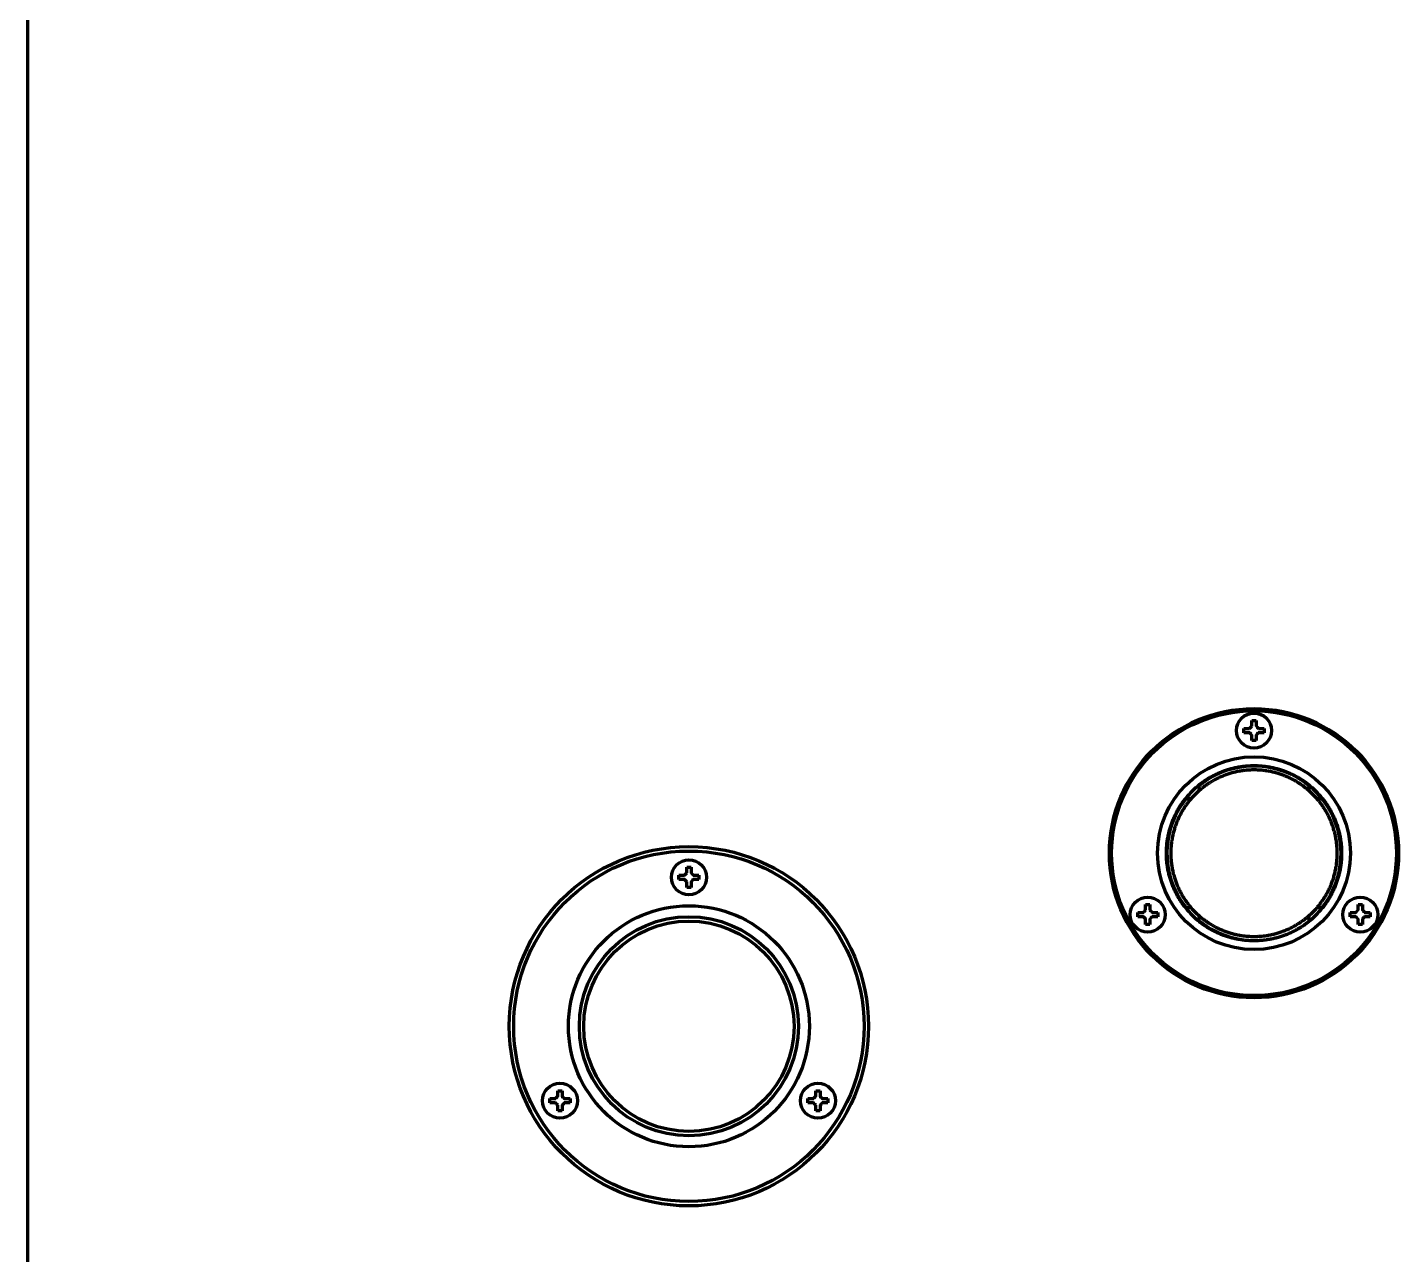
# Model space of a CAD drawing. Header units: inches. Extents: x -3077 to 7201, y 316 to 5463.
# Drawn here: x 2817.4 to 3130.4, y 941.7 to 1221.8 of the extents above; entities that cross this region are included whole.
import ezdxf

# ---------------------------------------------------------------- set-up
doc = ezdxf.new("R2010")
doc.units = ezdxf.units.IN

msp = doc.modelspace()

# ---------------------------------------------------------------- linework, layer by layer
at = {"linetype": 'Continuous', "lineweight": 70}
for p, q in [((2817.35, 1318.9), (2817.35, 832.1)), ((3095.05, 1061.3), (3095.05, 1061.8)), ((3095.05, 1060.8), (3095.05, 1061.3)), ((3099.65, 1061.8), (3099.65, 1061.3)), ((3099.65, 1061.3), (3099.65, 1060.8)), ((3084.85, 1047.61), (3084.85, 1048.91)), ((3109.85, 1048.91), (3109.85, 1047.61)), ((3081.74, 1045.8), (3083.04, 1045.8)), ((3111.66, 1045.8), (3112.96, 1045.8)), ((3077.56, 1034.9), (3077.55, 1034.9)), ((2966.05, 1027.8), (2966.05, 1028.3)), ((2966.05, 1027.3), (2966.05, 1027.8)), ((2970.65, 1028.3), (2970.65, 1027.8)), ((2970.65, 1027.8), (2970.65, 1027.3)), ((3083.04, 1020.8), (3081.74, 1020.8)), ((3112.96, 1020.8), (3111.66, 1020.8)), ((3070.8, 1019.3), (3070.8, 1019.8)), ((3070.8, 1018.8), (3070.8, 1019.3)), ((3075.4, 1019.8), (3075.4, 1019.3)), ((3075.4, 1019.3), (3075.4, 1018.8)), ((3084.85, 1017.69), (3084.85, 1018.99)), ((3109.85, 1018.99), (3109.85, 1017.69)), ((3119.3, 1019.3), (3119.3, 1019.8)), ((3119.3, 1018.8), (3119.3, 1019.3)), ((3123.9, 1019.8), (3123.9, 1019.3)), ((3123.9, 1019.3), (3123.9, 1018.8)), ((2936.61, 976.8), (2936.61, 977.3)), ((2936.61, 976.3), (2936.61, 976.8)), ((2941.21, 977.3), (2941.21, 976.8)), ((2941.21, 976.8), (2941.21, 976.3)), ((2995.5, 976.8), (2995.5, 977.3)), ((2995.5, 976.3), (2995.5, 976.8)), ((3000.1, 977.3), (3000.1, 976.8)), ((3000.1, 976.8), (3000.1, 976.3))]:
    msp.add_line(p, q, dxfattribs=at)
for centre, radius in [((3097.35, 1033.3), 33), ((3097.35, 1033.3), 32.5), ((3097.35, 1061.3), 4), ((3097.35, 1033.3), 22), ((2968.35, 993.8), 41), ((2968.35, 993.8), 40), ((2968.35, 1027.8), 4), ((2968.35, 993.8), 27.5), ((3073.1, 1019.3), 4), ((3121.6, 1019.3), 4), ((2968.35, 993.8), 25), ((2968.35, 993.8), 24), ((2938.91, 976.8), 4), ((2997.8, 976.8), 4)]:
    msp.add_circle(centre, radius, dxfattribs=at)
for radius, start, end in [(19.88, 60, 130.8581), (20, 128.6822, 141.3178), (19.88, 319.0931, 60), (20, 38.6822, 51.3178), (19.88, 139.0087, 218.3944), (19, 131.1395, 138.8605), (19, 41.1395, 48.8605), (20, 218.6822, 231.3178), (19, 221.1395, 228.8605), (19, 311.1395, 318.8605), (20, 308.6822, 321.3178), (19.88, 229.0538, 259.305)]:
    msp.add_arc((3097.35, 1033.3), radius, start, end, dxfattribs=at)
for points, knots in [([(3095.05, 1061.8), (3095.26, 1061.8), (3095.46, 1061.8), (3095.79, 1061.8), (3095.9, 1061.8), (3096.12, 1061.8), (3096.24, 1061.8), (3096.35, 1061.8)], [0, 0, 0, 0, 0.5, 0.5, 0.75, 0.75, 1, 1, 1, 1]), ([(3097.85, 1063.6), (3097.85, 1063.4), (3097.85, 1063.19), (3097.85, 1062.86), (3097.85, 1062.75), (3097.85, 1062.53), (3097.85, 1062.42), (3097.85, 1062.3)], [0, 0, 0, 0, 0.5, 0.5, 0.75, 0.75, 1, 1, 1, 1]), ([(3096.85, 1059), (3096.85, 1059.2), (3096.85, 1059.41), (3096.85, 1059.74), (3096.85, 1059.85), (3096.85, 1060.07), (3096.85, 1060.19), (3096.85, 1060.3)], [0, 0, 0, 0, 0.5, 0.5, 0.75, 0.75, 1, 1, 1, 1]), ([(3099.65, 1060.8), (3099.45, 1060.8), (3099.24, 1060.8), (3098.91, 1060.8), (3098.8, 1060.8), (3098.58, 1060.8), (3098.47, 1060.8), (3098.35, 1060.8)], [0, 0, 0, 0, 0.5, 0.5, 0.75, 0.75, 1, 1, 1, 1]), ([(3084.85, 1048.91), (3084.85, 1048.91), (3084.87, 1048.92), (3084.91, 1048.96), (3084.94, 1048.99), (3085, 1049.03), (3085.01, 1049.04), (3085.03, 1049.06), (3085.07, 1049.09), (3085.12, 1049.12), (3085.21, 1049.19), (3085.27, 1049.24), (3085.42, 1049.35), (3085.5, 1049.41), (3085.68, 1049.54), (3085.77, 1049.61), (3085.96, 1049.74), (3086.06, 1049.81), (3086.26, 1049.95), (3086.37, 1050.02), (3086.59, 1050.16), (3086.7, 1050.23), (3086.88, 1050.34), (3086.97, 1050.39), (3087.06, 1050.45), (3087.12, 1050.48), (3087.15, 1050.5), (3087.42, 1050.66), (3087.67, 1050.81), (3088.19, 1051.08), (3088.46, 1051.22), (3089.02, 1051.48), (3089.3, 1051.61), (3089.73, 1051.79), (3089.88, 1051.85), (3090.1, 1051.94), (3090.18, 1051.97), (3090.33, 1052.03), (3090.41, 1052.06), (3090.79, 1052.2), (3091.09, 1052.3), (3091.72, 1052.49), (3092.04, 1052.58), (3092.67, 1052.75), (3093, 1052.82), (3093.65, 1052.96), (3093.98, 1053.02), (3094.4, 1053.08), (3094.49, 1053.09), (3094.65, 1053.12), (3094.91, 1053.15), (3095.16, 1053.18), (3095.67, 1053.23), (3096.34, 1053.28), (3097.35, 1053.31), (3098.37, 1053.28), (3099.04, 1053.23), (3099.47, 1053.19), (3099.55, 1053.18), (3099.72, 1053.16), (3099.97, 1053.13), (3100.23, 1053.09), (3100.73, 1053.02), (3101.05, 1052.96), (3101.71, 1052.82), (3102.03, 1052.75), (3102.67, 1052.58), (3102.98, 1052.5), (3103.61, 1052.3), (3103.91, 1052.2), (3104.29, 1052.06), (3104.37, 1052.03), (3104.52, 1051.97), (3104.74, 1051.89), (3104.97, 1051.8), (3105.4, 1051.61), (3105.69, 1051.48), (3106.24, 1051.22), (3106.51, 1051.09), (3107.03, 1050.81), (3107.28, 1050.67), (3107.59, 1050.48), (3107.65, 1050.45), (3107.77, 1050.38), (3107.82, 1050.34), (3108, 1050.23), (3108.11, 1050.16), (3108.33, 1050.02), (3108.44, 1049.95), (3108.65, 1049.81), (3108.74, 1049.74), (3108.86, 1049.66), (3108.89, 1049.64), (3108.94, 1049.61), (3109, 1049.56), (3109.07, 1049.51), (3109.2, 1049.41), (3109.28, 1049.36), (3109.43, 1049.24), (3109.5, 1049.19), (3109.57, 1049.13), (3109.59, 1049.12), (3109.62, 1049.1), (3109.63, 1049.09), (3109.67, 1049.06), (3109.69, 1049.04), (3109.76, 1048.99), (3109.79, 1048.96), (3109.82, 1048.94), (3109.83, 1048.93), (3109.84, 1048.93), (3109.84, 1048.92), (3109.85, 1048.92), (3109.85, 1048.91), (3109.85, 1048.91)], [0, 0, 0, 0, 0.015003, 0.015003, 0.030643, 0.030643, 0.034552, 0.034552, 0.038462, 0.046282, 0.046282, 0.061921, 0.061921, 0.07756, 0.07756, 0.0932, 0.0932, 0.108839, 0.108839, 0.124478, 0.124478, 0.140118, 0.140118, 0.147937, 0.151847, 0.151847, 0.155757, 0.155757, 0.187036, 0.187036, 0.218314, 0.218314, 0.249593, 0.249593, 0.265232, 0.265232, 0.273052, 0.273052, 0.280872, 0.280872, 0.31215, 0.31215, 0.343429, 0.343429, 0.374707, 0.374707, 0.405986, 0.405986, 0.413806, 0.413806, 0.421625, 0.437265, 0.437265, 0.468543, 0.499822, 0.531101, 0.562379, 0.562379, 0.570199, 0.570199, 0.578018, 0.593658, 0.593658, 0.624936, 0.624936, 0.656215, 0.656215, 0.687494, 0.687494, 0.718772, 0.718772, 0.726592, 0.726592, 0.734412, 0.750051, 0.750051, 0.78133, 0.78133, 0.812608, 0.812608, 0.843887, 0.843887, 0.851706, 0.851706, 0.859526, 0.859526, 0.875165, 0.875165, 0.890805, 0.890805, 0.906444, 0.906444, 0.910354, 0.910354, 0.914264, 0.922083, 0.922083, 0.937723, 0.937723, 0.953362, 0.953362, 0.957272, 0.957272, 0.961182, 0.961182, 0.969001, 0.969001, 0.984641, 0.984641, 0.98855, 0.98855, 0.99246, 0.99246, 1, 1, 1, 1]), ([(3109.85, 1047.61), (3109.85, 1047.61), (3109.84, 1047.62), (3109.79, 1047.66), (3109.76, 1047.69), (3109.7, 1047.74), (3109.69, 1047.75), (3109.67, 1047.77), (3109.63, 1047.8), (3109.59, 1047.84), (3109.5, 1047.91), (3109.43, 1047.97), (3109.32, 1048.06), (3109.28, 1048.09), (3109.22, 1048.14), (3109.2, 1048.16), (3109.15, 1048.19), (3109.13, 1048.21), (3109.02, 1048.29), (3108.93, 1048.36), (3108.74, 1048.51), (3108.65, 1048.58), (3108.44, 1048.73), (3108.34, 1048.8), (3108.12, 1048.96), (3108.01, 1049.03), (3107.83, 1049.15), (3107.78, 1049.19), (3107.69, 1049.24), (3107.66, 1049.26), (3107.6, 1049.3), (3107.57, 1049.32), (3107.29, 1049.49), (3107.04, 1049.65), (3106.53, 1049.94), (3106.26, 1050.09), (3105.71, 1050.37), (3105.43, 1050.5), (3104.99, 1050.7), (3104.85, 1050.76), (3104.62, 1050.86), (3104.55, 1050.89), (3104.4, 1050.95), (3104.32, 1050.98), (3103.94, 1051.13), (3103.63, 1051.24), (3103.01, 1051.44), (3102.69, 1051.54), (3102.05, 1051.71), (3101.73, 1051.79), (3101.07, 1051.94), (3100.73, 1052), (3100.31, 1052.07), (3100.23, 1052.08), (3100.06, 1052.11), (3099.81, 1052.14), (3099.55, 1052.17), (3099.04, 1052.23), (3098.37, 1052.28), (3097.69, 1052.3), (3097.01, 1052.3), (3096.66, 1052.29), (3096.15, 1052.26), (3095.9, 1052.25), (3095.64, 1052.22), (3095.47, 1052.21), (3095.38, 1052.2), (3094.96, 1052.15), (3094.62, 1052.11), (3093.95, 1052), (3093.62, 1051.93), (3092.97, 1051.79), (3092.64, 1051.71), (3092, 1051.54), (3091.69, 1051.44), (3091.22, 1051.28), (3091.06, 1051.23), (3090.83, 1051.15), (3090.75, 1051.12), (3090.6, 1051.06), (3090.52, 1051.03), (3090.14, 1050.88), (3089.85, 1050.76), (3089.27, 1050.5), (3088.99, 1050.36), (3088.44, 1050.09), (3088.18, 1049.94), (3087.66, 1049.65), (3087.41, 1049.5), (3087.11, 1049.31), (3087.05, 1049.27), (3086.93, 1049.19), (3086.88, 1049.15), (3086.7, 1049.04), (3086.59, 1048.96), (3086.37, 1048.81), (3086.26, 1048.73), (3086.06, 1048.58), (3085.96, 1048.51), (3085.84, 1048.42), (3085.82, 1048.4), (3085.77, 1048.36), (3085.75, 1048.34), (3085.68, 1048.29), (3085.63, 1048.26), (3085.51, 1048.16), (3085.43, 1048.09), (3085.28, 1047.97), (3085.21, 1047.91), (3085.12, 1047.84), (3085.09, 1047.81), (3085.05, 1047.78), (3085.04, 1047.77), (3085.01, 1047.75), (3085, 1047.74), (3084.95, 1047.69), (3084.91, 1047.66), (3084.86, 1047.62), (3084.85, 1047.61), (3084.85, 1047.61)], [0, 0, 0, 0, 0.015015, 0.015015, 0.030652, 0.030652, 0.034561, 0.034561, 0.03847, 0.046289, 0.046289, 0.061926, 0.061926, 0.069744, 0.069744, 0.073654, 0.073654, 0.077563, 0.077563, 0.0932, 0.0932, 0.108837, 0.108837, 0.124474, 0.124474, 0.140111, 0.140111, 0.147929, 0.147929, 0.151839, 0.151839, 0.155748, 0.155748, 0.187022, 0.187022, 0.218296, 0.218296, 0.24957, 0.24957, 0.265207, 0.265207, 0.273025, 0.273025, 0.280844, 0.280844, 0.312118, 0.312118, 0.343392, 0.343392, 0.374666, 0.374666, 0.40594, 0.40594, 0.413758, 0.413758, 0.421577, 0.437214, 0.437214, 0.468488, 0.499762, 0.499762, 0.531036, 0.531036, 0.546673, 0.554491, 0.554491, 0.56231, 0.56231, 0.593584, 0.593584, 0.624858, 0.624858, 0.656132, 0.656132, 0.687406, 0.687406, 0.703043, 0.703043, 0.710861, 0.710861, 0.71868, 0.71868, 0.749954, 0.749954, 0.781228, 0.781228, 0.812502, 0.812502, 0.843776, 0.843776, 0.851594, 0.851594, 0.859413, 0.859413, 0.87505, 0.87505, 0.890687, 0.890687, 0.906324, 0.906324, 0.910233, 0.910233, 0.914142, 0.914142, 0.921961, 0.921961, 0.937597, 0.937597, 0.953234, 0.953234, 0.961053, 0.961053, 0.964962, 0.964962, 0.968871, 0.968871, 0.984508, 0.984508, 1, 1, 1, 1]), ([(3081.74, 1020.8), (3081.74, 1020.8), (3081.73, 1020.81), (3081.69, 1020.86), (3081.67, 1020.89), (3081.62, 1020.95), (3081.61, 1020.96), (3081.6, 1020.98), (3081.57, 1021.02), (3081.53, 1021.06), (3081.46, 1021.16), (3081.41, 1021.22), (3081.3, 1021.37), (3081.24, 1021.45), (3081.11, 1021.63), (3081.05, 1021.72), (3080.91, 1021.91), (3080.85, 1022.01), (3080.71, 1022.21), (3080.64, 1022.32), (3080.5, 1022.54), (3080.42, 1022.65), (3080.32, 1022.82), (3080.26, 1022.91), (3080.21, 1023), (3080.17, 1023.06), (3080.15, 1023.09), (3079.99, 1023.37), (3079.85, 1023.62), (3079.57, 1024.14), (3079.43, 1024.41), (3079.17, 1024.96), (3079.04, 1025.24), (3078.86, 1025.68), (3078.8, 1025.83), (3078.71, 1026.05), (3078.68, 1026.12), (3078.63, 1026.28), (3078.6, 1026.35), (3078.46, 1026.73), (3078.35, 1027.04), (3078.16, 1027.66), (3078.07, 1027.98), (3077.91, 1028.62), (3077.83, 1028.94), (3077.7, 1029.6), (3077.64, 1029.93), (3077.57, 1030.35), (3077.56, 1030.43), (3077.54, 1030.6), (3077.5, 1030.85), (3077.47, 1031.1), (3077.42, 1031.61), (3077.39, 1031.95), (3077.37, 1032.46), (3077.36, 1032.63), (3077.35, 1032.97), (3077.35, 1033.14), (3077.35, 1033.66), (3077.36, 1034), (3077.4, 1034.68), (3077.45, 1035.35), (3077.53, 1036.01), (3077.64, 1036.68), (3077.7, 1037.01), (3077.8, 1037.5), (3077.83, 1037.66), (3077.89, 1037.9), (3077.91, 1037.98), (3077.95, 1038.15), (3077.97, 1038.23), (3078.07, 1038.63), (3078.16, 1038.95), (3078.36, 1039.57), (3078.46, 1039.87), (3078.68, 1040.47), (3078.8, 1040.77), (3079.04, 1041.35), (3079.17, 1041.63), (3079.36, 1042.04), (3079.43, 1042.18), (3079.53, 1042.38), (3079.57, 1042.45), (3079.64, 1042.58), (3079.67, 1042.65), (3079.85, 1042.98), (3079.99, 1043.23), (3080.21, 1043.6), (3080.28, 1043.72), (3080.42, 1043.95), (3080.49, 1044.06), (3080.6, 1044.23), (3080.64, 1044.28), (3080.71, 1044.39), (3080.74, 1044.44), (3080.85, 1044.6), (3080.91, 1044.7), (3081.05, 1044.89), (3081.11, 1044.98), (3081.24, 1045.15), (3081.3, 1045.23), (3081.37, 1045.32), (3081.38, 1045.34), (3081.41, 1045.38), (3081.42, 1045.39), (3081.46, 1045.44), (3081.49, 1045.48), (3081.56, 1045.57), (3081.6, 1045.62), (3081.65, 1045.69), (3081.66, 1045.71), (3081.68, 1045.73), (3081.69, 1045.74), (3081.7, 1045.75), (3081.71, 1045.76), (3081.73, 1045.79), (3081.74, 1045.8), (3081.74, 1045.8)], [0, 0, 0, 0, 0.015001, 0.015001, 0.030638, 0.030638, 0.034548, 0.034548, 0.038457, 0.046276, 0.046276, 0.061913, 0.061913, 0.07755, 0.07755, 0.093188, 0.093188, 0.108825, 0.108825, 0.124463, 0.124463, 0.1401, 0.1401, 0.147919, 0.151828, 0.151828, 0.155737, 0.155737, 0.187012, 0.187012, 0.218287, 0.218287, 0.249561, 0.249561, 0.265199, 0.265199, 0.273017, 0.273017, 0.280836, 0.280836, 0.312111, 0.312111, 0.343385, 0.343385, 0.37466, 0.37466, 0.405935, 0.405935, 0.413753, 0.413753, 0.421572, 0.437209, 0.437209, 0.468484, 0.468484, 0.484122, 0.484122, 0.499759, 0.499759, 0.531034, 0.531034, 0.562308, 0.593583, 0.593583, 0.624858, 0.624858, 0.640495, 0.640495, 0.648314, 0.648314, 0.656132, 0.656132, 0.687407, 0.687407, 0.718682, 0.718682, 0.749956, 0.749956, 0.781231, 0.781231, 0.796868, 0.796868, 0.804687, 0.804687, 0.812506, 0.812506, 0.84378, 0.84378, 0.859418, 0.859418, 0.875055, 0.875055, 0.882874, 0.882874, 0.890693, 0.890693, 0.90633, 0.90633, 0.921967, 0.921967, 0.937605, 0.937605, 0.941514, 0.941514, 0.945423, 0.945423, 0.953242, 0.953242, 0.968879, 0.968879, 0.976698, 0.976698, 0.980607, 0.980607, 0.984517, 0.984517, 1, 1, 1, 1]), ([(3083.04, 1045.8), (3083.04, 1045.8), (3083.03, 1045.79), (3082.99, 1045.74), (3082.96, 1045.71), (3082.91, 1045.65), (3082.9, 1045.64), (3082.88, 1045.62), (3082.85, 1045.58), (3082.82, 1045.54), (3082.74, 1045.44), (3082.68, 1045.38), (3082.59, 1045.27), (3082.56, 1045.23), (3082.51, 1045.17), (3082.5, 1045.15), (3082.46, 1045.1), (3082.45, 1045.08), (3082.36, 1044.97), (3082.29, 1044.88), (3082.15, 1044.7), (3082.07, 1044.6), (3081.93, 1044.39), (3081.85, 1044.29), (3081.7, 1044.07), (3081.62, 1043.96), (3081.51, 1043.79), (3081.47, 1043.73), (3081.41, 1043.64), (3081.39, 1043.61), (3081.35, 1043.55), (3081.33, 1043.52), (3081.16, 1043.25), (3081.01, 1043), (3080.71, 1042.48), (3080.57, 1042.21), (3080.29, 1041.66), (3080.15, 1041.38), (3079.96, 1040.95), (3079.89, 1040.8), (3079.8, 1040.58), (3079.77, 1040.5), (3079.71, 1040.35), (3079.68, 1040.28), (3079.53, 1039.9), (3079.42, 1039.59), (3079.21, 1038.97), (3079.12, 1038.65), (3078.94, 1038.01), (3078.86, 1037.68), (3078.72, 1037.03), (3078.65, 1036.69), (3078.59, 1036.27), (3078.57, 1036.19), (3078.55, 1036.02), (3078.51, 1035.77), (3078.48, 1035.51), (3078.43, 1035), (3078.4, 1034.66), (3078.37, 1034.15), (3078.36, 1033.98), (3078.35, 1033.63), (3078.35, 1033.46), (3078.35, 1032.94), (3078.36, 1032.6), (3078.4, 1031.92), (3078.46, 1031.24), (3078.55, 1030.57), (3078.65, 1029.91), (3078.72, 1029.58), (3078.83, 1029.08), (3078.86, 1028.92), (3078.92, 1028.67), (3078.94, 1028.59), (3078.99, 1028.43), (3079.01, 1028.35), (3079.12, 1027.95), (3079.22, 1027.63), (3079.42, 1027.01), (3079.53, 1026.7), (3079.77, 1026.1), (3079.89, 1025.81), (3080.15, 1025.23), (3080.28, 1024.95), (3080.5, 1024.53), (3080.57, 1024.4), (3080.71, 1024.13), (3080.79, 1023.99), (3081.01, 1023.6), (3081.16, 1023.35), (3081.39, 1022.99), (3081.47, 1022.88), (3081.62, 1022.65), (3081.7, 1022.53), (3081.81, 1022.37), (3081.85, 1022.32), (3081.91, 1022.24), (3081.92, 1022.21), (3081.96, 1022.16), (3081.98, 1022.13), (3082.07, 1022), (3082.15, 1021.91), (3082.29, 1021.72), (3082.36, 1021.63), (3082.5, 1021.46), (3082.56, 1021.38), (3082.64, 1021.28), (3082.65, 1021.26), (3082.68, 1021.23), (3082.72, 1021.17), (3082.77, 1021.13), (3082.84, 1021.04), (3082.89, 1020.98), (3082.93, 1020.93), (3082.94, 1020.92), (3082.96, 1020.9), (3082.97, 1020.89), (3082.99, 1020.86), (3083, 1020.85), (3083.03, 1020.81), (3083.04, 1020.8), (3083.04, 1020.8)], [0, 0, 0, 0, 0.015014, 0.015014, 0.030651, 0.030651, 0.034561, 0.034561, 0.03847, 0.046288, 0.046288, 0.061925, 0.061925, 0.069744, 0.069744, 0.073653, 0.073653, 0.077562, 0.077562, 0.093199, 0.093199, 0.108837, 0.108837, 0.124474, 0.124474, 0.140111, 0.140111, 0.147929, 0.147929, 0.151838, 0.151838, 0.155748, 0.155748, 0.187022, 0.187022, 0.218296, 0.218296, 0.24957, 0.24957, 0.265207, 0.265207, 0.273025, 0.273025, 0.280844, 0.280844, 0.312118, 0.312118, 0.343392, 0.343392, 0.374666, 0.374666, 0.40594, 0.40594, 0.413759, 0.413759, 0.421577, 0.437214, 0.437214, 0.468488, 0.468488, 0.484125, 0.484125, 0.499762, 0.499762, 0.531036, 0.531036, 0.56231, 0.593584, 0.593584, 0.624858, 0.624858, 0.640495, 0.640495, 0.648314, 0.648314, 0.656132, 0.656132, 0.687406, 0.687406, 0.718681, 0.718681, 0.749955, 0.749955, 0.781229, 0.781229, 0.796866, 0.796866, 0.812503, 0.812503, 0.843777, 0.843777, 0.859414, 0.859414, 0.875051, 0.875051, 0.882869, 0.882869, 0.886779, 0.886779, 0.890688, 0.890688, 0.906325, 0.906325, 0.921962, 0.921962, 0.937599, 0.937599, 0.941508, 0.941508, 0.945417, 0.953236, 0.953236, 0.968873, 0.968873, 0.972782, 0.972782, 0.976691, 0.976691, 0.98451, 0.98451, 1, 1, 1, 1]), ([(3111.66, 1020.8), (3111.66, 1020.8), (3111.67, 1020.81), (3111.71, 1020.86), (3111.74, 1020.89), (3111.79, 1020.95), (3111.8, 1020.96), (3111.82, 1020.99), (3111.85, 1021.02), (3111.89, 1021.07), (3111.97, 1021.16), (3112.02, 1021.23), (3112.11, 1021.34), (3112.14, 1021.38), (3112.19, 1021.44), (3112.21, 1021.46), (3112.24, 1021.5), (3112.26, 1021.52), (3112.34, 1021.63), (3112.41, 1021.72), (3112.56, 1021.91), (3112.63, 1022), (3112.78, 1022.21), (3112.85, 1022.31), (3113.01, 1022.53), (3113.08, 1022.64), (3113.2, 1022.82), (3113.24, 1022.88), (3113.29, 1022.96), (3113.31, 1022.99), (3113.35, 1023.05), (3113.37, 1023.08), (3113.54, 1023.36), (3113.7, 1023.61), (3113.99, 1024.12), (3114.14, 1024.39), (3114.42, 1024.94), (3114.55, 1025.22), (3114.75, 1025.65), (3114.81, 1025.8), (3114.9, 1026.02), (3114.93, 1026.1), (3115, 1026.25), (3115.03, 1026.32), (3115.17, 1026.7), (3115.28, 1027.01), (3115.49, 1027.64), (3115.59, 1027.95), (3115.76, 1028.59), (3115.84, 1028.92), (3115.99, 1029.57), (3116.05, 1029.91), (3116.12, 1030.33), (3116.13, 1030.41), (3116.16, 1030.58), (3116.19, 1030.84), (3116.22, 1031.09), (3116.28, 1031.6), (3116.31, 1031.94), (3116.33, 1032.45), (3116.34, 1032.63), (3116.35, 1032.97), (3116.35, 1033.14), (3116.35, 1033.66), (3116.34, 1034), (3116.3, 1034.68), (3116.25, 1035.36), (3116.16, 1036.03), (3116.05, 1036.7), (3115.99, 1037.03), (3115.88, 1037.52), (3115.84, 1037.68), (3115.78, 1037.93), (3115.76, 1038.01), (3115.72, 1038.17), (3115.7, 1038.25), (3115.58, 1038.66), (3115.49, 1038.97), (3115.28, 1039.6), (3115.17, 1039.9), (3114.94, 1040.5), (3114.81, 1040.79), (3114.56, 1041.37), (3114.42, 1041.65), (3114.21, 1042.07), (3114.14, 1042.2), (3113.99, 1042.47), (3113.92, 1042.61), (3113.69, 1043), (3113.54, 1043.25), (3113.31, 1043.61), (3113.24, 1043.73), (3113.08, 1043.96), (3113.01, 1044.07), (3112.89, 1044.23), (3112.86, 1044.29), (3112.8, 1044.36), (3112.78, 1044.39), (3112.74, 1044.44), (3112.72, 1044.47), (3112.63, 1044.6), (3112.56, 1044.7), (3112.41, 1044.89), (3112.34, 1044.98), (3112.21, 1045.15), (3112.14, 1045.23), (3112.07, 1045.32), (3112.05, 1045.34), (3112.02, 1045.37), (3111.98, 1045.43), (3111.94, 1045.48), (3111.86, 1045.57), (3111.82, 1045.62), (3111.77, 1045.67), (3111.76, 1045.68), (3111.74, 1045.7), (3111.74, 1045.71), (3111.71, 1045.74), (3111.7, 1045.75), (3111.67, 1045.79), (3111.66, 1045.8), (3111.66, 1045.8)], [0, 0, 0, 0, 0.015014, 0.015014, 0.030651, 0.030651, 0.034561, 0.034561, 0.03847, 0.046288, 0.046288, 0.061925, 0.061925, 0.069744, 0.069744, 0.073653, 0.073653, 0.077562, 0.077562, 0.093199, 0.093199, 0.108837, 0.108837, 0.124474, 0.124474, 0.140111, 0.140111, 0.147929, 0.147929, 0.151838, 0.151838, 0.155748, 0.155748, 0.187022, 0.187022, 0.218296, 0.218296, 0.24957, 0.24957, 0.265207, 0.265207, 0.273025, 0.273025, 0.280844, 0.280844, 0.312118, 0.312118, 0.343392, 0.343392, 0.374666, 0.374666, 0.40594, 0.40594, 0.413759, 0.413759, 0.421577, 0.437214, 0.437214, 0.468488, 0.468488, 0.484125, 0.484125, 0.499762, 0.499762, 0.531036, 0.531036, 0.56231, 0.593584, 0.593584, 0.624858, 0.624858, 0.640495, 0.640495, 0.648314, 0.648314, 0.656132, 0.656132, 0.687406, 0.687406, 0.718681, 0.718681, 0.749955, 0.749955, 0.781229, 0.781229, 0.796866, 0.796866, 0.812503, 0.812503, 0.843777, 0.843777, 0.859414, 0.859414, 0.875051, 0.875051, 0.882869, 0.882869, 0.886779, 0.886779, 0.890688, 0.890688, 0.906325, 0.906325, 0.921962, 0.921962, 0.937599, 0.937599, 0.941508, 0.941508, 0.945417, 0.953236, 0.953236, 0.968873, 0.968873, 0.972782, 0.972782, 0.976691, 0.976691, 0.98451, 0.98451, 1, 1, 1, 1]), ([(3112.96, 1045.8), (3112.97, 1045.8), (3112.98, 1045.79), (3113.01, 1045.74), (3113.04, 1045.71), (3113.08, 1045.65), (3113.09, 1045.64), (3113.11, 1045.62), (3113.14, 1045.58), (3113.17, 1045.54), (3113.24, 1045.45), (3113.29, 1045.38), (3113.41, 1045.23), (3113.47, 1045.15), (3113.59, 1044.98), (3113.66, 1044.88), (3113.79, 1044.69), (3113.86, 1044.6), (3114, 1044.39), (3114.07, 1044.28), (3114.21, 1044.06), (3114.28, 1043.95), (3114.39, 1043.78), (3114.44, 1043.69), (3114.5, 1043.6), (3114.53, 1043.54), (3114.55, 1043.51), (3114.71, 1043.23), (3114.86, 1042.98), (3115.13, 1042.46), (3115.27, 1042.19), (3115.53, 1041.64), (3115.66, 1041.36), (3115.84, 1040.92), (3115.9, 1040.77), (3115.99, 1040.55), (3116.02, 1040.48), (3116.08, 1040.33), (3116.11, 1040.25), (3116.25, 1039.87), (3116.35, 1039.56), (3116.54, 1038.94), (3116.63, 1038.62), (3116.8, 1037.98), (3116.87, 1037.66), (3117.01, 1037.01), (3117.07, 1036.67), (3117.13, 1036.26), (3117.15, 1036.17), (3117.17, 1036), (3117.2, 1035.75), (3117.23, 1035.5), (3117.28, 1034.99), (3117.31, 1034.65), (3117.34, 1034.14), (3117.34, 1033.97), (3117.35, 1033.63), (3117.35, 1033.46), (3117.35, 1032.94), (3117.34, 1032.6), (3117.31, 1031.93), (3117.26, 1031.25), (3117.17, 1030.59), (3117.07, 1029.93), (3117.01, 1029.6), (3116.91, 1029.11), (3116.87, 1028.94), (3116.82, 1028.7), (3116.8, 1028.62), (3116.76, 1028.46), (3116.74, 1028.37), (3116.63, 1027.97), (3116.54, 1027.66), (3116.35, 1027.03), (3116.24, 1026.73), (3116.02, 1026.13), (3115.91, 1025.83), (3115.67, 1025.26), (3115.54, 1024.97), (3115.34, 1024.56), (3115.27, 1024.42), (3115.17, 1024.22), (3115.14, 1024.15), (3115.07, 1024.02), (3115.03, 1023.95), (3114.86, 1023.62), (3114.71, 1023.37), (3114.5, 1023.01), (3114.43, 1022.89), (3114.28, 1022.65), (3114.21, 1022.54), (3114.1, 1022.38), (3114.07, 1022.32), (3114, 1022.21), (3113.96, 1022.16), (3113.86, 1022.01), (3113.79, 1021.91), (3113.66, 1021.72), (3113.59, 1021.63), (3113.47, 1021.45), (3113.41, 1021.37), (3113.34, 1021.28), (3113.32, 1021.26), (3113.3, 1021.23), (3113.28, 1021.21), (3113.24, 1021.16), (3113.22, 1021.13), (3113.15, 1021.03), (3113.11, 1020.98), (3113.06, 1020.92), (3113.04, 1020.9), (3113.02, 1020.87), (3113.01, 1020.86), (3113, 1020.85), (3113, 1020.84), (3112.97, 1020.81), (3112.96, 1020.8), (3112.96, 1020.8)], [0, 0, 0, 0, 0.015001, 0.015001, 0.030638, 0.030638, 0.034548, 0.034548, 0.038457, 0.046276, 0.046276, 0.061913, 0.061913, 0.07755, 0.07755, 0.093188, 0.093188, 0.108825, 0.108825, 0.124463, 0.124463, 0.1401, 0.1401, 0.147919, 0.151828, 0.151828, 0.155737, 0.155737, 0.187012, 0.187012, 0.218287, 0.218287, 0.249561, 0.249561, 0.265199, 0.265199, 0.273017, 0.273017, 0.280836, 0.280836, 0.312111, 0.312111, 0.343385, 0.343385, 0.37466, 0.37466, 0.405935, 0.405935, 0.413753, 0.413753, 0.421572, 0.437209, 0.437209, 0.468484, 0.468484, 0.484122, 0.484122, 0.499759, 0.499759, 0.531034, 0.531034, 0.562308, 0.593583, 0.593583, 0.624858, 0.624858, 0.640495, 0.640495, 0.648314, 0.648314, 0.656132, 0.656132, 0.687407, 0.687407, 0.718682, 0.718682, 0.749956, 0.749956, 0.781231, 0.781231, 0.796868, 0.796868, 0.804687, 0.804687, 0.812506, 0.812506, 0.84378, 0.84378, 0.859418, 0.859418, 0.875055, 0.875055, 0.882874, 0.882874, 0.890693, 0.890693, 0.90633, 0.90633, 0.921967, 0.921967, 0.937605, 0.937605, 0.941514, 0.941514, 0.945423, 0.945423, 0.953242, 0.953242, 0.968879, 0.968879, 0.976698, 0.976698, 0.980607, 0.980607, 0.984517, 0.984517, 1, 1, 1, 1]), ([(2968.85, 1030.1), (2968.85, 1029.9), (2968.85, 1029.69), (2968.85, 1029.36), (2968.85, 1029.25), (2968.85, 1029.03), (2968.85, 1028.92), (2968.85, 1028.8)], [0, 0, 0, 0, 0.5, 0.5, 0.75, 0.75, 1, 1, 1, 1]), ([(2966.05, 1028.3), (2966.26, 1028.3), (2966.46, 1028.3), (2966.79, 1028.3), (2966.9, 1028.3), (2967.12, 1028.3), (2967.24, 1028.3), (2967.35, 1028.3)], [0, 0, 0, 0, 0.5, 0.5, 0.75, 0.75, 1, 1, 1, 1]), ([(2967.85, 1025.5), (2967.85, 1025.7), (2967.85, 1025.91), (2967.85, 1026.24), (2967.85, 1026.35), (2967.85, 1026.57), (2967.85, 1026.69), (2967.85, 1026.8)], [0, 0, 0, 0, 0.5, 0.5, 0.75, 0.75, 1, 1, 1, 1]), ([(2970.65, 1027.3), (2970.45, 1027.3), (2970.24, 1027.3), (2969.91, 1027.3), (2969.8, 1027.3), (2969.58, 1027.3), (2969.47, 1027.3), (2969.35, 1027.3)], [0, 0, 0, 0, 0.5, 0.5, 0.75, 0.75, 1, 1, 1, 1]), ([(3073.6, 1021.6), (3073.6, 1021.4), (3073.6, 1021.19), (3073.6, 1020.86), (3073.6, 1020.75), (3073.6, 1020.53), (3073.6, 1020.42), (3073.6, 1020.3)], [0, 0, 0, 0, 0.5, 0.5, 0.75, 0.75, 1, 1, 1, 1]), ([(3122.1, 1021.6), (3122.1, 1021.4), (3122.1, 1021.19), (3122.1, 1020.86), (3122.1, 1020.75), (3122.1, 1020.53), (3122.1, 1020.42), (3122.1, 1020.3)], [0, 0, 0, 0, 0.5, 0.5, 0.75, 0.75, 1, 1, 1, 1]), ([(3070.8, 1019.8), (3071.01, 1019.8), (3071.22, 1019.8), (3071.54, 1019.8), (3071.65, 1019.8), (3071.87, 1019.8), (3071.99, 1019.8), (3072.1, 1019.8)], [0, 0, 0, 0, 0.5, 0.5, 0.75, 0.75, 1, 1, 1, 1]), ([(3072.6, 1017), (3072.6, 1017.2), (3072.6, 1017.41), (3072.6, 1017.74), (3072.6, 1017.85), (3072.6, 1018.07), (3072.6, 1018.19), (3072.6, 1018.3)], [0, 0, 0, 0, 0.5, 0.5, 0.75, 0.75, 1, 1, 1, 1]), ([(3075.4, 1018.8), (3075.2, 1018.8), (3074.99, 1018.8), (3074.67, 1018.8), (3074.56, 1018.8), (3074.33, 1018.8), (3074.22, 1018.8), (3074.1, 1018.8)], [0, 0, 0, 0, 0.5, 0.5, 0.75, 0.75, 1, 1, 1, 1]), ([(3084.85, 1018.99), (3084.85, 1018.99), (3084.87, 1018.98), (3084.91, 1018.94), (3084.95, 1018.91), (3085, 1018.86), (3085.01, 1018.85), (3085.04, 1018.83), (3085.08, 1018.8), (3085.12, 1018.76), (3085.21, 1018.69), (3085.28, 1018.63), (3085.39, 1018.54), (3085.43, 1018.51), (3085.49, 1018.46), (3085.51, 1018.44), (3085.55, 1018.41), (3085.57, 1018.39), (3085.68, 1018.31), (3085.77, 1018.24), (3085.96, 1018.1), (3086.06, 1018.02), (3086.26, 1017.87), (3086.37, 1017.8), (3086.59, 1017.65), (3086.7, 1017.57), (3086.87, 1017.45), (3086.93, 1017.41), (3087.02, 1017.36), (3087.05, 1017.34), (3087.11, 1017.3), (3087.14, 1017.28), (3087.41, 1017.11), (3087.66, 1016.96), (3088.18, 1016.66), (3088.45, 1016.52), (3088.99, 1016.23), (3089.28, 1016.1), (3089.71, 1015.9), (3089.86, 1015.84), (3090.08, 1015.75), (3090.16, 1015.72), (3090.31, 1015.65), (3090.38, 1015.62), (3090.76, 1015.48), (3091.07, 1015.37), (3091.7, 1015.16), (3092.01, 1015.06), (3092.65, 1014.89), (3092.98, 1014.81), (3093.64, 1014.66), (3093.97, 1014.6), (3094.39, 1014.53), (3094.48, 1014.52), (3094.64, 1014.49), (3094.9, 1014.46), (3095.15, 1014.43), (3095.66, 1014.37), (3096.34, 1014.32), (3097.02, 1014.3), (3097.7, 1014.3), (3098.04, 1014.31), (3098.55, 1014.34), (3098.81, 1014.36), (3099.06, 1014.38), (3099.23, 1014.39), (3099.32, 1014.4), (3099.75, 1014.45), (3100.08, 1014.5), (3100.75, 1014.6), (3101.08, 1014.67), (3101.74, 1014.81), (3102.06, 1014.89), (3102.7, 1015.07), (3103.02, 1015.16), (3103.49, 1015.32), (3103.64, 1015.37), (3103.88, 1015.46), (3103.95, 1015.48), (3104.11, 1015.54), (3104.18, 1015.57), (3104.56, 1015.72), (3104.86, 1015.84), (3105.43, 1016.1), (3105.71, 1016.24), (3106.26, 1016.52), (3106.53, 1016.66), (3107.04, 1016.95), (3107.29, 1017.11), (3107.59, 1017.3), (3107.65, 1017.33), (3107.77, 1017.41), (3107.83, 1017.45), (3108, 1017.57), (3108.12, 1017.64), (3108.34, 1017.8), (3108.44, 1017.87), (3108.65, 1018.02), (3108.75, 1018.1), (3108.87, 1018.19), (3108.89, 1018.2), (3108.94, 1018.24), (3108.96, 1018.26), (3109.03, 1018.31), (3109.07, 1018.35), (3109.2, 1018.45), (3109.28, 1018.51), (3109.43, 1018.63), (3109.5, 1018.69), (3109.59, 1018.76), (3109.61, 1018.79), (3109.65, 1018.82), (3109.67, 1018.83), (3109.69, 1018.85), (3109.7, 1018.86), (3109.76, 1018.91), (3109.79, 1018.94), (3109.84, 1018.98), (3109.85, 1018.99), (3109.85, 1018.99)], [0, 0, 0, 0, 0.015015, 0.015015, 0.030652, 0.030652, 0.034561, 0.034561, 0.03847, 0.046289, 0.046289, 0.061926, 0.061926, 0.069744, 0.069744, 0.073654, 0.073654, 0.077563, 0.077563, 0.0932, 0.0932, 0.108837, 0.108837, 0.124474, 0.124474, 0.140111, 0.140111, 0.147929, 0.147929, 0.151839, 0.151839, 0.155748, 0.155748, 0.187022, 0.187022, 0.218296, 0.218296, 0.24957, 0.24957, 0.265207, 0.265207, 0.273025, 0.273025, 0.280844, 0.280844, 0.312118, 0.312118, 0.343392, 0.343392, 0.374666, 0.374666, 0.40594, 0.40594, 0.413758, 0.413758, 0.421577, 0.437214, 0.437214, 0.468488, 0.499762, 0.499762, 0.531036, 0.531036, 0.546673, 0.554491, 0.554491, 0.56231, 0.56231, 0.593584, 0.593584, 0.624858, 0.624858, 0.656132, 0.656132, 0.687406, 0.687406, 0.703043, 0.703043, 0.710861, 0.710861, 0.71868, 0.71868, 0.749954, 0.749954, 0.781228, 0.781228, 0.812502, 0.812502, 0.843776, 0.843776, 0.851594, 0.851594, 0.859413, 0.859413, 0.87505, 0.87505, 0.890687, 0.890687, 0.906324, 0.906324, 0.910233, 0.910233, 0.914142, 0.914142, 0.921961, 0.921961, 0.937597, 0.937597, 0.953234, 0.953234, 0.961053, 0.961053, 0.964962, 0.964962, 0.968871, 0.968871, 0.984508, 0.984508, 1, 1, 1, 1]), ([(3109.85, 1017.69), (3109.85, 1017.69), (3109.84, 1017.68), (3109.79, 1017.64), (3109.76, 1017.62), (3109.71, 1017.57), (3109.69, 1017.56), (3109.67, 1017.54), (3109.63, 1017.51), (3109.59, 1017.48), (3109.5, 1017.41), (3109.43, 1017.36), (3109.28, 1017.25), (3109.2, 1017.19), (3109.03, 1017.06), (3108.94, 1017), (3108.74, 1016.86), (3108.65, 1016.79), (3108.44, 1016.66), (3108.33, 1016.59), (3108.11, 1016.44), (3108, 1016.37), (3107.83, 1016.26), (3107.74, 1016.21), (3107.65, 1016.16), (3107.59, 1016.12), (3107.56, 1016.1), (3107.28, 1015.94), (3107.03, 1015.8), (3106.51, 1015.52), (3106.24, 1015.38), (3105.69, 1015.12), (3105.41, 1014.99), (3104.97, 1014.81), (3104.82, 1014.75), (3104.6, 1014.66), (3104.52, 1014.63), (3104.37, 1014.57), (3104.3, 1014.55), (3103.92, 1014.41), (3103.61, 1014.3), (3102.99, 1014.11), (3102.67, 1014.02), (3102.03, 1013.85), (3101.71, 1013.78), (3101.05, 1013.64), (3100.72, 1013.58), (3100.3, 1013.52), (3100.22, 1013.51), (3100.05, 1013.48), (3099.8, 1013.45), (3099.54, 1013.42), (3099.04, 1013.37), (3098.36, 1013.32), (3097.35, 1013.29), (3096.34, 1013.32), (3095.66, 1013.37), (3095.24, 1013.41), (3095.15, 1013.42), (3094.98, 1013.44), (3094.73, 1013.47), (3094.48, 1013.51), (3093.98, 1013.58), (3093.65, 1013.64), (3093, 1013.78), (3092.68, 1013.85), (3092.04, 1014.02), (3091.72, 1014.11), (3091.1, 1014.3), (3090.79, 1014.4), (3090.41, 1014.54), (3090.33, 1014.57), (3090.18, 1014.63), (3089.96, 1014.72), (3089.74, 1014.81), (3089.3, 1014.99), (3089.02, 1015.12), (3088.47, 1015.38), (3088.2, 1015.52), (3087.68, 1015.79), (3087.42, 1015.94), (3087.12, 1016.12), (3087.06, 1016.15), (3086.94, 1016.23), (3086.88, 1016.26), (3086.71, 1016.37), (3086.59, 1016.44), (3086.37, 1016.58), (3086.27, 1016.65), (3086.06, 1016.79), (3085.96, 1016.86), (3085.84, 1016.95), (3085.82, 1016.96), (3085.77, 1017), (3085.7, 1017.05), (3085.63, 1017.09), (3085.5, 1017.19), (3085.42, 1017.25), (3085.28, 1017.36), (3085.21, 1017.41), (3085.13, 1017.47), (3085.12, 1017.48), (3085.09, 1017.5), (3085.07, 1017.51), (3085.03, 1017.54), (3085.01, 1017.56), (3084.94, 1017.61), (3084.91, 1017.64), (3084.88, 1017.66), (3084.88, 1017.67), (3084.87, 1017.68), (3084.86, 1017.68), (3084.86, 1017.69), (3084.85, 1017.69), (3084.85, 1017.69)], [0, 0, 0, 0, 0.015003, 0.015003, 0.030643, 0.030643, 0.034552, 0.034552, 0.038462, 0.046282, 0.046282, 0.061921, 0.061921, 0.07756, 0.07756, 0.0932, 0.0932, 0.108839, 0.108839, 0.124478, 0.124478, 0.140118, 0.140118, 0.147937, 0.151847, 0.151847, 0.155757, 0.155757, 0.187036, 0.187036, 0.218314, 0.218314, 0.249593, 0.249593, 0.265232, 0.265232, 0.273052, 0.273052, 0.280872, 0.280872, 0.31215, 0.31215, 0.343429, 0.343429, 0.374707, 0.374707, 0.405986, 0.405986, 0.413806, 0.413806, 0.421625, 0.437265, 0.437265, 0.468543, 0.499822, 0.531101, 0.562379, 0.562379, 0.570199, 0.570199, 0.578018, 0.593658, 0.593658, 0.624936, 0.624936, 0.656215, 0.656215, 0.687494, 0.687494, 0.718772, 0.718772, 0.726592, 0.726592, 0.734412, 0.750051, 0.750051, 0.78133, 0.78133, 0.812608, 0.812608, 0.843887, 0.843887, 0.851706, 0.851706, 0.859526, 0.859526, 0.875165, 0.875165, 0.890805, 0.890805, 0.906444, 0.906444, 0.910354, 0.910354, 0.914264, 0.922083, 0.922083, 0.937723, 0.937723, 0.953362, 0.953362, 0.957272, 0.957272, 0.961182, 0.961182, 0.969001, 0.969001, 0.984641, 0.984641, 0.98855, 0.98855, 0.99246, 0.99246, 1, 1, 1, 1]), ([(3119.3, 1019.8), (3119.5, 1019.8), (3119.71, 1019.8), (3120.04, 1019.8), (3120.15, 1019.8), (3120.37, 1019.8), (3120.49, 1019.8), (3120.6, 1019.8)], [0, 0, 0, 0, 0.5, 0.5, 0.75, 0.75, 1, 1, 1, 1]), ([(3121.1, 1017), (3121.1, 1017.2), (3121.1, 1017.41), (3121.1, 1017.74), (3121.1, 1017.85), (3121.1, 1018.07), (3121.1, 1018.19), (3121.1, 1018.3)], [0, 0, 0, 0, 0.5, 0.5, 0.75, 0.75, 1, 1, 1, 1]), ([(3123.9, 1018.8), (3123.7, 1018.8), (3123.49, 1018.8), (3123.16, 1018.8), (3123.05, 1018.8), (3122.83, 1018.8), (3122.72, 1018.8), (3122.6, 1018.8)], [0, 0, 0, 0, 0.5, 0.5, 0.75, 0.75, 1, 1, 1, 1]), ([(2936.61, 977.3), (2936.81, 977.3), (2937.02, 977.3), (2937.34, 977.3), (2937.45, 977.3), (2937.68, 977.3), (2937.79, 977.3), (2937.91, 977.3)], [0, 0, 0, 0, 0.5, 0.5, 0.75, 0.75, 1, 1, 1, 1]), ([(2939.41, 979.1), (2939.41, 978.9), (2939.41, 978.69), (2939.41, 978.36), (2939.41, 978.25), (2939.41, 978.03), (2939.41, 977.92), (2939.41, 977.8)], [0, 0, 0, 0, 0.5, 0.5, 0.75, 0.75, 1, 1, 1, 1]), ([(2995.5, 977.3), (2995.7, 977.3), (2995.91, 977.3), (2996.23, 977.3), (2996.34, 977.3), (2996.57, 977.3), (2996.68, 977.3), (2996.8, 977.3)], [0, 0, 0, 0, 0.5, 0.5, 0.75, 0.75, 1, 1, 1, 1]), ([(2998.3, 979.1), (2998.3, 978.9), (2998.3, 978.69), (2998.3, 978.36), (2998.3, 978.25), (2998.3, 978.03), (2998.3, 977.92), (2998.3, 977.8)], [0, 0, 0, 0, 0.5, 0.5, 0.75, 0.75, 1, 1, 1, 1]), ([(2938.41, 974.5), (2938.41, 974.7), (2938.41, 974.91), (2938.41, 975.24), (2938.41, 975.35), (2938.41, 975.57), (2938.41, 975.69), (2938.41, 975.8)], [0, 0, 0, 0, 0.5, 0.5, 0.75, 0.75, 1, 1, 1, 1]), ([(2941.21, 976.3), (2941, 976.3), (2940.79, 976.3), (2940.47, 976.3), (2940.36, 976.3), (2940.14, 976.3), (2940.02, 976.3), (2939.91, 976.3)], [0, 0, 0, 0, 0.5, 0.5, 0.75, 0.75, 1, 1, 1, 1]), ([(2997.3, 974.5), (2997.3, 974.7), (2997.3, 974.91), (2997.3, 975.24), (2997.3, 975.35), (2997.3, 975.57), (2997.3, 975.69), (2997.3, 975.8)], [0, 0, 0, 0, 0.5, 0.5, 0.75, 0.75, 1, 1, 1, 1]), ([(3000.1, 976.3), (2999.89, 976.3), (2999.68, 976.3), (2999.36, 976.3), (2999.25, 976.3), (2999.03, 976.3), (2998.91, 976.3), (2998.8, 976.3)], [0, 0, 0, 0, 0.5, 0.5, 0.75, 0.75, 1, 1, 1, 1])]:
    msp.add_open_spline(points, degree=3, knots=knots, dxfattribs=at)
for points in [[(3096.35, 1061.8), (3096.38, 1061.82), (3096.42, 1061.87), (3096.49, 1061.94), (3096.57, 1062.01), (3096.64, 1062.09), (3096.71, 1062.16), (3096.78, 1062.23), (3096.83, 1062.28), (3096.85, 1062.3)], [(3096.85, 1062.3), (3096.85, 1062.36), (3096.85, 1062.46), (3096.85, 1062.62), (3096.85, 1062.78), (3096.85, 1062.94), (3096.85, 1063.09), (3096.85, 1063.25), (3096.85, 1063.41), (3096.85, 1063.54), (3096.85, 1063.6)], [(3096.85, 1063.6), (3097.02, 1063.6), (3097.35, 1063.6), (3097.69, 1063.6), (3097.85, 1063.6)], [(3097.85, 1062.3), (3097.88, 1062.27), (3097.93, 1062.22), (3098, 1062.15), (3098.07, 1062.08), (3098.15, 1062.01), (3098.21, 1061.94), (3098.28, 1061.87), (3098.33, 1061.82), (3098.35, 1061.8)], [(3098.35, 1061.8), (3098.41, 1061.8), (3098.51, 1061.8), (3098.68, 1061.8), (3098.84, 1061.8), (3098.99, 1061.8), (3099.14, 1061.8), (3099.3, 1061.8), (3099.46, 1061.8), (3099.59, 1061.8), (3099.65, 1061.8)], [(3096.35, 1060.8), (3096.3, 1060.8), (3096.19, 1060.8), (3096.03, 1060.8), (3095.87, 1060.8), (3095.71, 1060.8), (3095.56, 1060.8), (3095.41, 1060.8), (3095.24, 1060.8), (3095.12, 1060.8), (3095.05, 1060.8)], [(3096.85, 1060.3), (3096.83, 1060.33), (3096.77, 1060.38), (3096.7, 1060.45), (3096.63, 1060.52), (3096.56, 1060.59), (3096.49, 1060.66), (3096.42, 1060.73), (3096.38, 1060.78), (3096.35, 1060.8)], [(3097.85, 1059), (3097.69, 1059), (3097.35, 1059), (3097.02, 1059), (3096.85, 1059)], [(3098.35, 1060.8), (3098.33, 1060.78), (3098.28, 1060.73), (3098.21, 1060.66), (3098.14, 1060.59), (3098.07, 1060.52), (3098, 1060.44), (3097.92, 1060.37), (3097.88, 1060.32), (3097.85, 1060.3)], [(3097.85, 1060.3), (3097.85, 1060.25), (3097.85, 1060.14), (3097.85, 1059.98), (3097.85, 1059.82), (3097.85, 1059.66), (3097.85, 1059.51), (3097.85, 1059.35), (3097.85, 1059.19), (3097.85, 1059.06), (3097.85, 1059)], [(2967.85, 1028.8), (2967.85, 1028.86), (2967.85, 1028.96), (2967.85, 1029.12), (2967.85, 1029.28), (2967.85, 1029.44), (2967.85, 1029.59), (2967.85, 1029.75), (2967.85, 1029.91), (2967.85, 1030.04), (2967.85, 1030.1)], [(2967.85, 1030.1), (2968.02, 1030.1), (2968.35, 1030.1), (2968.69, 1030.1), (2968.85, 1030.1)], [(2967.35, 1027.3), (2967.3, 1027.3), (2967.19, 1027.3), (2967.03, 1027.3), (2966.87, 1027.3), (2966.71, 1027.3), (2966.56, 1027.3), (2966.41, 1027.3), (2966.24, 1027.3), (2966.12, 1027.3), (2966.05, 1027.3)], [(2967.35, 1028.3), (2967.38, 1028.32), (2967.42, 1028.37), (2967.49, 1028.44), (2967.57, 1028.51), (2967.64, 1028.59), (2967.71, 1028.66), (2967.78, 1028.73), (2967.83, 1028.78), (2967.85, 1028.8)], [(2967.85, 1026.8), (2967.83, 1026.83), (2967.77, 1026.88), (2967.7, 1026.95), (2967.63, 1027.02), (2967.56, 1027.09), (2967.49, 1027.16), (2967.42, 1027.23), (2967.38, 1027.28), (2967.35, 1027.3)], [(2968.85, 1028.8), (2968.88, 1028.77), (2968.93, 1028.72), (2969, 1028.65), (2969.07, 1028.58), (2969.15, 1028.51), (2969.21, 1028.44), (2969.28, 1028.37), (2969.33, 1028.32), (2969.35, 1028.3)], [(2969.35, 1027.3), (2969.33, 1027.28), (2969.28, 1027.23), (2969.21, 1027.16), (2969.14, 1027.09), (2969.07, 1027.02), (2969, 1026.94), (2968.92, 1026.87), (2968.88, 1026.82), (2968.85, 1026.8)], [(2968.85, 1026.8), (2968.85, 1026.75), (2968.85, 1026.64), (2968.85, 1026.48), (2968.85, 1026.32), (2968.85, 1026.16), (2968.85, 1026.01), (2968.85, 1025.85), (2968.85, 1025.69), (2968.85, 1025.56), (2968.85, 1025.5)], [(2969.35, 1028.3), (2969.41, 1028.3), (2969.51, 1028.3), (2969.68, 1028.3), (2969.84, 1028.3), (2969.99, 1028.3), (2970.14, 1028.3), (2970.3, 1028.3), (2970.46, 1028.3), (2970.59, 1028.3), (2970.65, 1028.3)], [(2968.85, 1025.5), (2968.69, 1025.5), (2968.35, 1025.5), (2968.02, 1025.5), (2967.85, 1025.5)], [(3072.6, 1020.3), (3072.6, 1020.36), (3072.6, 1020.46), (3072.6, 1020.62), (3072.6, 1020.78), (3072.6, 1020.94), (3072.6, 1021.09), (3072.6, 1021.25), (3072.6, 1021.41), (3072.6, 1021.54), (3072.6, 1021.6)], [(3072.6, 1021.6), (3072.77, 1021.6), (3073.1, 1021.6), (3073.44, 1021.6), (3073.6, 1021.6)], [(3121.1, 1020.3), (3121.1, 1020.36), (3121.1, 1020.46), (3121.1, 1020.62), (3121.1, 1020.78), (3121.1, 1020.94), (3121.1, 1021.09), (3121.1, 1021.25), (3121.1, 1021.41), (3121.1, 1021.54), (3121.1, 1021.6)], [(3121.1, 1021.6), (3121.27, 1021.6), (3121.6, 1021.6), (3121.93, 1021.6), (3122.1, 1021.6)], [(3072.1, 1018.8), (3072.05, 1018.8), (3071.94, 1018.8), (3071.78, 1018.8), (3071.62, 1018.8), (3071.47, 1018.8), (3071.31, 1018.8), (3071.16, 1018.8), (3070.99, 1018.8), (3070.87, 1018.8), (3070.8, 1018.8)], [(3072.1, 1019.8), (3072.13, 1019.82), (3072.17, 1019.87), (3072.25, 1019.94), (3072.32, 1020.01), (3072.39, 1020.09), (3072.46, 1020.16), (3072.53, 1020.23), (3072.58, 1020.28), (3072.6, 1020.3)], [(3072.6, 1018.3), (3072.58, 1018.33), (3072.53, 1018.38), (3072.45, 1018.45), (3072.38, 1018.52), (3072.31, 1018.59), (3072.24, 1018.66), (3072.17, 1018.73), (3072.13, 1018.78), (3072.1, 1018.8)], [(3073.6, 1020.3), (3073.63, 1020.27), (3073.68, 1020.22), (3073.75, 1020.15), (3073.83, 1020.08), (3073.9, 1020.01), (3073.97, 1019.94), (3074.03, 1019.87), (3074.08, 1019.82), (3074.1, 1019.8)], [(3074.1, 1018.8), (3074.08, 1018.78), (3074.03, 1018.73), (3073.96, 1018.66), (3073.89, 1018.59), (3073.82, 1018.52), (3073.75, 1018.44), (3073.68, 1018.37), (3073.63, 1018.32), (3073.6, 1018.3)], [(3073.6, 1018.3), (3073.6, 1018.25), (3073.6, 1018.14), (3073.6, 1017.98), (3073.6, 1017.82), (3073.6, 1017.66), (3073.6, 1017.51), (3073.6, 1017.35), (3073.6, 1017.19), (3073.6, 1017.06), (3073.6, 1017)], [(3074.1, 1019.8), (3074.16, 1019.8), (3074.27, 1019.8), (3074.43, 1019.8), (3074.59, 1019.8), (3074.74, 1019.8), (3074.89, 1019.8), (3075.05, 1019.8), (3075.22, 1019.8), (3075.34, 1019.8), (3075.4, 1019.8)], [(3120.6, 1018.8), (3120.55, 1018.8), (3120.44, 1018.8), (3120.28, 1018.8), (3120.12, 1018.8), (3119.96, 1018.8), (3119.81, 1018.8), (3119.65, 1018.8), (3119.49, 1018.8), (3119.36, 1018.8), (3119.3, 1018.8)], [(3120.6, 1019.8), (3120.62, 1019.82), (3120.67, 1019.87), (3120.74, 1019.94), (3120.81, 1020.01), (3120.89, 1020.09), (3120.96, 1020.16), (3121.03, 1020.23), (3121.08, 1020.28), (3121.1, 1020.3)], [(3121.1, 1018.3), (3121.07, 1018.33), (3121.02, 1018.38), (3120.95, 1018.45), (3120.88, 1018.52), (3120.81, 1018.59), (3120.74, 1018.66), (3120.67, 1018.73), (3120.62, 1018.78), (3120.6, 1018.8)], [(3122.1, 1020.3), (3122.13, 1020.27), (3122.18, 1020.22), (3122.25, 1020.15), (3122.32, 1020.08), (3122.39, 1020.01), (3122.46, 1019.94), (3122.53, 1019.87), (3122.58, 1019.82), (3122.6, 1019.8)], [(3122.6, 1018.8), (3122.58, 1018.78), (3122.53, 1018.73), (3122.46, 1018.66), (3122.39, 1018.59), (3122.32, 1018.52), (3122.24, 1018.44), (3122.17, 1018.37), (3122.12, 1018.32), (3122.1, 1018.3)], [(3122.1, 1018.3), (3122.1, 1018.25), (3122.1, 1018.14), (3122.1, 1017.98), (3122.1, 1017.82), (3122.1, 1017.66), (3122.1, 1017.51), (3122.1, 1017.35), (3122.1, 1017.19), (3122.1, 1017.06), (3122.1, 1017)], [(3122.6, 1019.8), (3122.66, 1019.8), (3122.76, 1019.8), (3122.92, 1019.8), (3123.08, 1019.8), (3123.24, 1019.8), (3123.39, 1019.8), (3123.55, 1019.8), (3123.71, 1019.8), (3123.84, 1019.8), (3123.9, 1019.8)], [(3073.6, 1017), (3073.44, 1017), (3073.1, 1017), (3072.77, 1017), (3072.6, 1017)], [(3122.1, 1017), (3121.93, 1017), (3121.6, 1017), (3121.27, 1017), (3121.1, 1017)], [(2937.91, 977.3), (2937.93, 977.32), (2937.98, 977.37), (2938.05, 977.44), (2938.12, 977.51), (2938.19, 977.59), (2938.26, 977.66), (2938.34, 977.73), (2938.38, 977.78), (2938.41, 977.8)], [(2938.41, 977.8), (2938.41, 977.86), (2938.41, 977.96), (2938.41, 978.12), (2938.41, 978.28), (2938.41, 978.44), (2938.41, 978.59), (2938.41, 978.75), (2938.41, 978.91), (2938.41, 979.04), (2938.41, 979.1)], [(2938.41, 979.1), (2938.57, 979.1), (2938.91, 979.1), (2939.24, 979.1), (2939.41, 979.1)], [(2939.41, 977.8), (2939.43, 977.77), (2939.48, 977.72), (2939.56, 977.65), (2939.63, 977.58), (2939.7, 977.51), (2939.77, 977.44), (2939.84, 977.37), (2939.88, 977.32), (2939.91, 977.3)], [(2939.91, 977.3), (2939.96, 977.3), (2940.07, 977.3), (2940.23, 977.3), (2940.39, 977.3), (2940.55, 977.3), (2940.7, 977.3), (2940.85, 977.3), (2941.02, 977.3), (2941.14, 977.3), (2941.21, 977.3)], [(2996.8, 977.3), (2996.82, 977.32), (2996.87, 977.37), (2996.94, 977.44), (2997.01, 977.51), (2997.08, 977.59), (2997.15, 977.66), (2997.23, 977.73), (2997.27, 977.78), (2997.3, 977.8)], [(2997.3, 977.8), (2997.3, 977.86), (2997.3, 977.96), (2997.3, 978.12), (2997.3, 978.28), (2997.3, 978.44), (2997.3, 978.59), (2997.3, 978.75), (2997.3, 978.91), (2997.3, 979.04), (2997.3, 979.1)], [(2997.3, 979.1), (2997.46, 979.1), (2997.8, 979.1), (2998.13, 979.1), (2998.3, 979.1)], [(2998.3, 977.8), (2998.32, 977.77), (2998.37, 977.72), (2998.45, 977.65), (2998.52, 977.58), (2998.59, 977.51), (2998.66, 977.44), (2998.73, 977.37), (2998.77, 977.32), (2998.8, 977.3)], [(2998.8, 977.3), (2998.85, 977.3), (2998.96, 977.3), (2999.12, 977.3), (2999.28, 977.3), (2999.44, 977.3), (2999.59, 977.3), (2999.74, 977.3), (2999.91, 977.3), (3000.03, 977.3), (3000.1, 977.3)], [(2937.91, 976.3), (2937.85, 976.3), (2937.74, 976.3), (2937.58, 976.3), (2937.42, 976.3), (2937.27, 976.3), (2937.12, 976.3), (2936.96, 976.3), (2936.79, 976.3), (2936.67, 976.3), (2936.61, 976.3)], [(2938.41, 975.8), (2938.38, 975.83), (2938.33, 975.88), (2938.26, 975.95), (2938.18, 976.02), (2938.11, 976.09), (2938.05, 976.16), (2937.98, 976.23), (2937.93, 976.28), (2937.91, 976.3)], [(2939.41, 974.5), (2939.24, 974.5), (2938.91, 974.5), (2938.57, 974.5), (2938.41, 974.5)], [(2939.91, 976.3), (2939.88, 976.28), (2939.84, 976.23), (2939.76, 976.16), (2939.69, 976.09), (2939.62, 976.02), (2939.55, 975.94), (2939.48, 975.87), (2939.43, 975.82), (2939.41, 975.8)], [(2939.41, 975.8), (2939.41, 975.75), (2939.41, 975.64), (2939.41, 975.48), (2939.41, 975.32), (2939.41, 975.16), (2939.41, 975.01), (2939.41, 974.85), (2939.41, 974.69), (2939.41, 974.56), (2939.41, 974.5)], [(2996.8, 976.3), (2996.74, 976.3), (2996.63, 976.3), (2996.47, 976.3), (2996.31, 976.3), (2996.16, 976.3), (2996.01, 976.3), (2995.85, 976.3), (2995.68, 976.3), (2995.56, 976.3), (2995.5, 976.3)], [(2997.3, 975.8), (2997.27, 975.83), (2997.22, 975.88), (2997.15, 975.95), (2997.07, 976.02), (2997, 976.09), (2996.93, 976.16), (2996.87, 976.23), (2996.82, 976.28), (2996.8, 976.3)], [(2998.3, 974.5), (2998.13, 974.5), (2997.8, 974.5), (2997.46, 974.5), (2997.3, 974.5)], [(2998.8, 976.3), (2998.77, 976.28), (2998.73, 976.23), (2998.65, 976.16), (2998.58, 976.09), (2998.51, 976.02), (2998.44, 975.94), (2998.37, 975.87), (2998.32, 975.82), (2998.3, 975.8)], [(2998.3, 975.8), (2998.3, 975.75), (2998.3, 975.64), (2998.3, 975.48), (2998.3, 975.32), (2998.3, 975.16), (2998.3, 975.01), (2998.3, 974.85), (2998.3, 974.69), (2998.3, 974.56), (2998.3, 974.5)]]:
    msp.add_open_spline(points, degree=3, dxfattribs=at)

doc.saveas('drawing.dxf')
